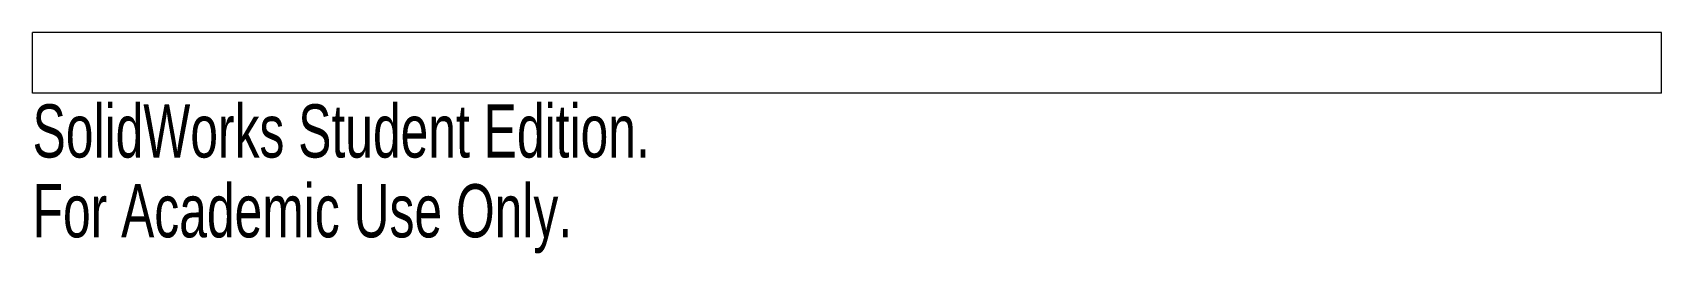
# Paper-space layout '_Top' of a CAD drawing. Header units: millimetres. Extents: x -6 to 142, y -20 to 0.
import ezdxf

# ---------------------------------------------------------------- set-up
doc = ezdxf.new("R2010")
doc.units = ezdxf.units.MM
doc.styles.add('SLDTEXTSTYLE0', font='TXT', dxfattribs={"width": 0.7})

psp = doc.layouts.new('_Top')

# ---------------------------------------------------------------- linework, layer by layer
at = {"color": 7, "linetype": 'Continuous', "lineweight": 15}
for p, q in [((-5.5, -5.5), (-5.5, 0)), ((142.5, 0), (-5.5, 0)), ((142.5, -5.5), (142.5, 0)), ((142.5, -5.5), (-5.5, -5.5))]:
    psp.add_line(p, q, dxfattribs=at)

# ---------------------------------------------------------------- texts
at = {"color": 7, "linetype": 'Continuous', "char_height": 4.8336, "attachment_point": 1, "style": 'SLDTEXTSTYLE0'}
for s, insert in [('SolidWorks Student Edition.', (-5.5, -6.52)), ('For Academic Use Only.', (-5.5, -13.77))]:
    psp.add_mtext(s, dxfattribs=dict(at, insert=insert))

doc.saveas('drawing.dxf')
